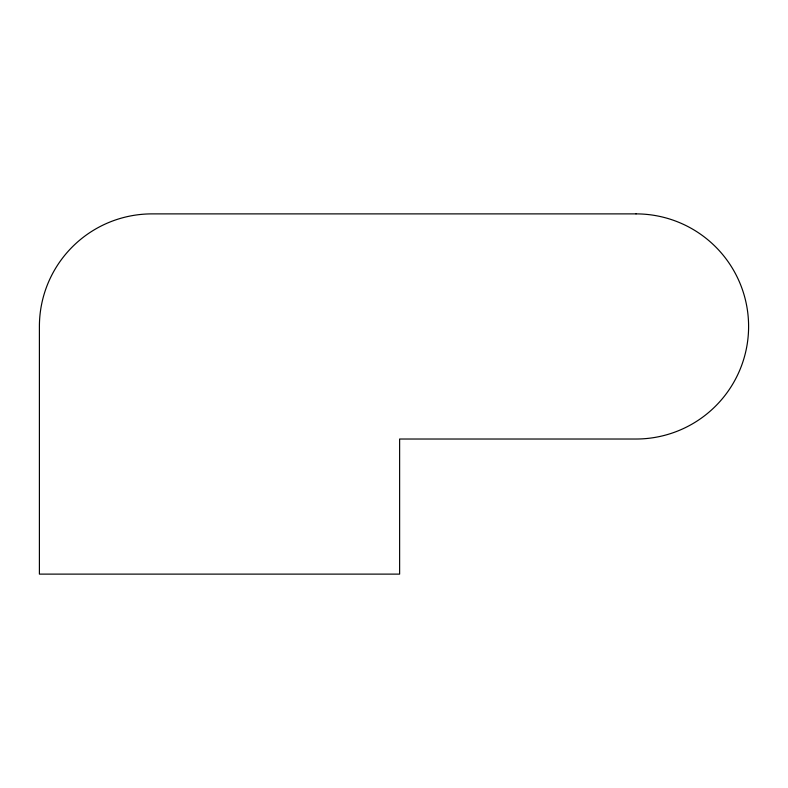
<?xml version="1.0" encoding="UTF-8"?>
<svg xmlns="http://www.w3.org/2000/svg" width="788" height="788" viewBox="0 0 788 788"><rect width="100%" height="100%" fill="white"/><g stroke="black" fill="none" stroke-linecap="round" stroke-linejoin="round"><path stroke-width="1.18" d="M636.024 213.883L151.976 213.883A112.576 112.576 0 0 0 39.4 326.459L39.4 574.117L399.624 574.117L399.624 439.024L636.024 439.024A112.576 112.576 0 0 0 748.6 326.459A112.576 112.576 0 0 0 636.024 213.883"/></g></svg>
